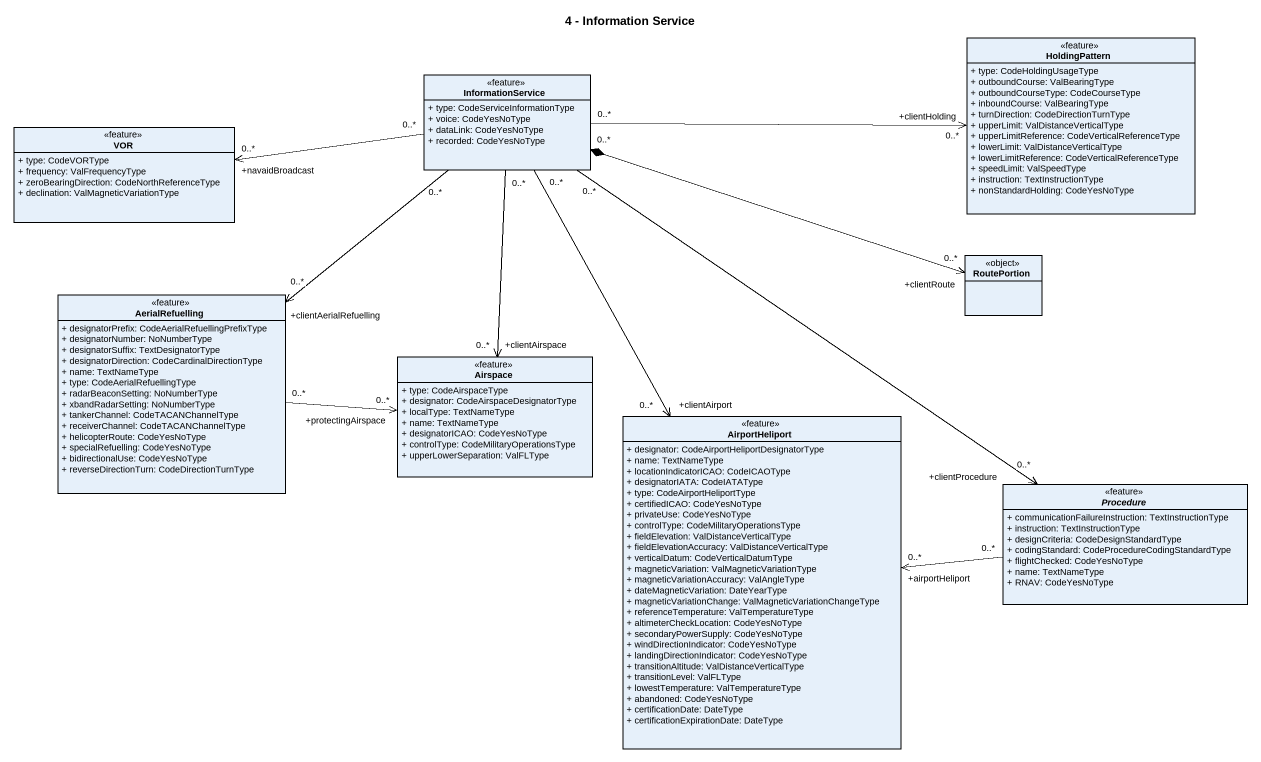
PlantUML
@startuml
title 4 - Information Service
hide circle
hide empty members
skinparam classAttributeIconSize 0
class HoldingPattern <<feature>> {
  + type: CodeHoldingUsageType
  + outboundCourse: ValBearingType
  + outboundCourseType: CodeCourseType
  + inboundCourse: ValBearingType
  + turnDirection: CodeDirectionTurnType
  + upperLimit: ValDistanceVerticalType
  + upperLimitReference: CodeVerticalReferenceType
  + lowerLimit: ValDistanceVerticalType
  + lowerLimitReference: CodeVerticalReferenceType
  + speedLimit: ValSpeedType
  + instruction: TextInstructionType
  + nonStandardHolding: CodeYesNoType
}
class InformationService <<feature>> {
  + type: CodeServiceInformationType
  + voice: CodeYesNoType
  + dataLink: CodeYesNoType
  + recorded: CodeYesNoType
}
class VOR <<feature>> {
  + type: CodeVORType
  + frequency: ValFrequencyType
  + zeroBearingDirection: CodeNorthReferenceType
  + declination: ValMagneticVariationType
}
class RoutePortion <<object>>
class AerialRefuelling <<feature>> {
  + designatorPrefix: CodeAerialRefuellingPrefixType
  + designatorNumber: NoNumberType
  + designatorSuffix: TextDesignatorType
  + designatorDirection: CodeCardinalDirectionType
  + name: TextNameType
  + type: CodeAerialRefuellingType
  + radarBeaconSetting: NoNumberType
  + xbandRadarSetting: NoNumberType
  + tankerChannel: CodeTACANChannelType
  + receiverChannel: CodeTACANChannelType
  + helicopterRoute: CodeYesNoType
  + specialRefuelling: CodeYesNoType
  + bidirectionalUse: CodeYesNoType
  + reverseDirectionTurn: CodeDirectionTurnType
}
class Airspace <<feature>> {
  + type: CodeAirspaceType
  + designator: CodeAirspaceDesignatorType
  + localType: TextNameType
  + name: TextNameType
  + designatorICAO: CodeYesNoType
  + controlType: CodeMilitaryOperationsType
  + upperLowerSeparation: ValFLType
}
class AirportHeliport <<feature>> {
  + designator: CodeAirportHeliportDesignatorType
  + name: TextNameType
  + locationIndicatorICAO: CodeICAOType
  + designatorIATA: CodeIATAType
  + type: CodeAirportHeliportType
  + certifiedICAO: CodeYesNoType
  + privateUse: CodeYesNoType
  + controlType: CodeMilitaryOperationsType
  + fieldElevation: ValDistanceVerticalType
  + fieldElevationAccuracy: ValDistanceVerticalType
  + verticalDatum: CodeVerticalDatumType
  + magneticVariation: ValMagneticVariationType
  + magneticVariationAccuracy: ValAngleType
  + dateMagneticVariation: DateYearType
  + magneticVariationChange: ValMagneticVariationChangeType
  + referenceTemperature: ValTemperatureType
  + altimeterCheckLocation: CodeYesNoType
  + secondaryPowerSupply: CodeYesNoType
  + windDirectionIndicator: CodeYesNoType
  + landingDirectionIndicator: CodeYesNoType
  + transitionAltitude: ValDistanceVerticalType
  + transitionLevel: ValFLType
  + lowestTemperature: ValTemperatureType
  + abandoned: CodeYesNoType
  + certificationDate: DateType
  + certificationExpirationDate: DateType
}
abstract class Procedure <<feature>> {
  + communicationFailureInstruction: TextInstructionType
  + instruction: TextInstructionType
  + designCriteria: CodeDesignStandardType
  + codingStandard: CodeProcedureCodingStandardType
  + flightChecked: CodeYesNoType
  + name: TextNameType
  + RNAV: CodeYesNoType
}
InformationService "0..*" -right-> "+clientHolding\n0..*" HoldingPattern
InformationService "0..*" *-right-> "+clientRoute\n0..*" RoutePortion
InformationService "0..*" --> "+clientAerialRefuelling\n0..*" AerialRefuelling
InformationService "0..*" --> "+clientAirspace\n0..*" Airspace
InformationService "0..*" --> "+clientAirport\n0..*" AirportHeliport
InformationService "0..*" --> "+clientProcedure\n0..*" Procedure
VOR "+navaidBroadcast\n0..*" <-right- "0..*" InformationService
AerialRefuelling "0..*" -right-> "+protectingAirspace\n0..*" Airspace
Procedure "0..*" -left-> "+airportHeliport\n0..*" AirportHeliport
@enduml
